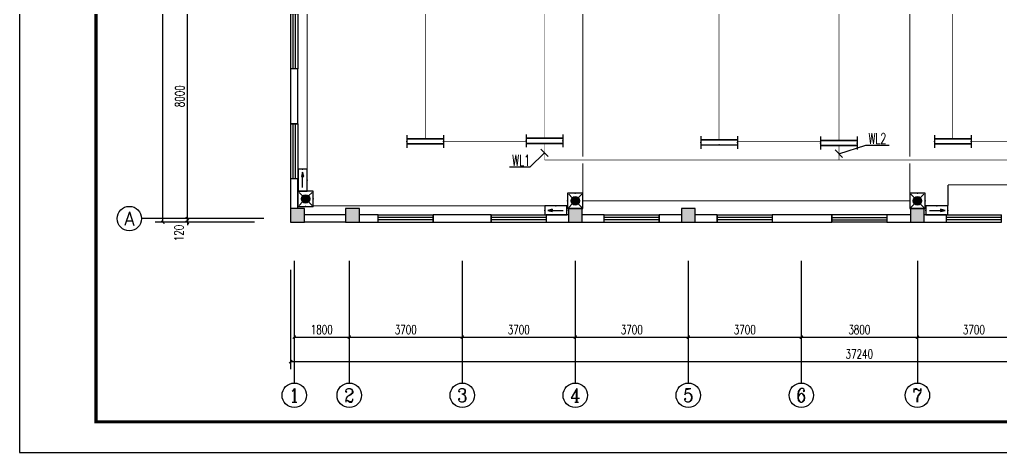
# Model space of a CAD drawing. Extents: x 343352 to 432452, y 769729 to 1078684.
# Drawn here: x 343352 to 375494, y 947500 to 961648 of the extents above; entities that cross this region are included whole.
import ezdxf
from ezdxf.enums import TextEntityAlignment as Align

# ---------------------------------------------------------------- set-up
doc = ezdxf.new("R2010")
doc.units = 0
doc.header["$LTSCALE"] = 1000
doc.header["$MEASUREMENT"] = 0
doc.linetypes.add('CENTER2', pattern=[1.125, 0.75, -0.125, 0.125, -0.125])
for name, color, linetype in [('AXIS', 3, 'Continuous'), ('AXIS_TEXT', 7, 'Continuous'), ('COLUMN', 9, 'Continuous'), ('DIM-照明', 3, 'Continuous'), ('EQUIP-照明', 3, 'Continuous'), ('PUB_HATCH', 8, 'Continuous'), ('PUB_TITLE', 4, 'Continuous'), ('WALL', 9, 'Continuous'), ('WINDOW', 4, 'Continuous'), ('WIRE-应急', 1, 'CENTER2'), ('WIRE-照明', 4, 'Continuous')]:
    doc.layers.add(name, color=color, linetype=linetype)
doc.styles.add('_TCH_AXIS', font='COMPLEX', dxfattribs={"bigfont": 'GBCBIG'})
doc.styles.add('_TCH_DIM_T3', font='SIMPLEX', dxfattribs={"width": 0.705882, "bigfont": 'GBCBIG'})
doc.styles.add('_TEL_DIM', font='SIMPLEX', dxfattribs={"width": 0.8, "height": 3.5, "bigfont": 'HZTXT'})
doc.styles.add('COMPLEX', font='COMPLEX')
doc.styles.get("Standard").update_dxf_attribs({"font": 'gbenor.shx', "bigfont": 'gbcbig.shx'})
doc.dimstyles.new('_TCH_ARCH&&100', dxfattribs={"dimtxt": 297.5, "dimasz": 100, "dimexe": 250, "dimexo": 300, "dimgap": 100, "dimtad": 1, "dimdec": 0, "dimzin": 0, "dimdsep": 46, "dimtxsty": '_TCH_DIM_T3', "dimblk": 'ARCHTICK', "dimcen": 0.09, "dimclrt": 7, "dimazin": 2, "dimtfac": 1, "dimtdec": 0, "dimtix": 1, "dimtmove": 2, "dimatfit": 3, "dimfxl": 0, "dimtolj": 1, "dimtzin": 0, "dimarcsym": 0})

# ---------------------------------------------------------------- blocks, each defined once
blk = doc.blocks.new('$equip$00001160')
for p, q in [((-1.2, 0.417), (-1.2, -0.417)), ((-1.2, 0.167), (1.2, 0.167)), ((1.2, 0.417), (1.2, -0.417)), ((-1.2, -0.167), (1.2, -0.167))]:
    blk.add_line(p, q)
at = {"const_width": 0.1}
for points in [[(-1.2, 0.167), (1.2, 0.167)], [(-1.2, -0.167), (1.2, -0.167)]]:
    blk.add_lwpolyline(points, dxfattribs=at)
at = {"layer": 'EQUIP-照明'}
for p in [(-1.2, 0), (0, 0.167), (1.2, 0), (0, -0.167)]:
    blk.add_point(p, dxfattribs=at)
at = {"layer": 'EQUIP-照明', "flags": 9}
blk.add_attdef('A', (0, 0), '', height=0.00002, dxfattribs=at)
blk = doc.blocks.new('$equip$00002604')
blk.add_hatch(color=256).paths.add_polyline_path([(0.275, 0.5, 1), (-0.274, 0.5, 1)])
for p, q in [((-0.429, 0.929), (-0.194, 0.694)), ((0.194, 0.694), (0.429, 0.929)), ((-0.429, 0.071), (-0.194, 0.306)), ((0.194, 0.306), (0.429, 0.071))]:
    blk.add_line(p, q)
at = {"const_width": 0.04}
blk.add_lwpolyline([(-0.5, 1), (-0.5, 0), (0.5, 0), (0.5, 1), (-0.5, 1), (-0.5, 0)], dxfattribs=at)
blk.add_lwpolyline([(-0.5, 1), (-0.5, 0), (0.5, 0), (0.5, 1)], close=True)
blk.add_circle((0, 0.5), 0.275)
for p in [(0, 1), (-0.5, 0.5), (0, 0), (0.5, 0.5)]:
    blk.add_point(p)
at = {"color": 7, "style": '_TEL_DIM', "flags": 1}
blk.add_attdef('A', text='', height=0.000025, dxfattribs=at).set_placement((0, 0), align=Align.MIDDLE_CENTER)
blk = doc.blocks.new('$equip$00002540')
blk.add_hatch(color=256).paths.add_polyline_path([(0.24, 0.372), (0.24, 0.228), (0.528, 0.3)])
for p, q in [((-0.72, 0.6), (-0.72, 0)), ((0.72, 0.6), (-0.72, 0.6)), ((-0.72, 0), (0.72, 0)), ((0.24, 0.372), (0.24, 0.228)), ((0.528, 0.3), (0.24, 0.372)), ((0.24, 0.228), (0.528, 0.3)), ((0.72, 0), (0.72, 0.6))]:
    blk.add_line(p, q)
at = {"color": 7}
blk.add_line((-0.48, 0.3), (0.48, 0.3), dxfattribs=at)
at = {"const_width": 0.04}
blk.add_lwpolyline([(-0.72, 0.6), (-0.72, 0), (0.72, 0), (0.72, 0.6), (-0.72, 0.6), (-0.72, 0)], dxfattribs=at)
for p in [(-0.72, 0.3), (0, 0.6), (0, 0), (0.72, 0.3)]:
    blk.add_point(p)
at = {"color": 7, "style": '_TEL_DIM', "flags": 1}
blk.add_attdef('A', text='', height=0.00002, dxfattribs=at).set_placement((0, 0), align=Align.MIDDLE_CENTER)
blk = doc.blocks.new('$equip$00002541')
blk.add_hatch(color=256).paths.add_polyline_path([(-0.24, 0.372), (-0.528, 0.3), (-0.24, 0.228)])
for p, q in [((-0.72, 0.6), (-0.72, 0)), ((0.72, 0.6), (-0.72, 0.6)), ((-0.72, 0), (0.72, 0)), ((-0.24, 0.372), (-0.528, 0.3)), ((-0.528, 0.3), (-0.24, 0.228)), ((-0.24, 0.372), (-0.24, 0.228)), ((0.72, 0), (0.72, 0.6))]:
    blk.add_line(p, q)
at = {"color": 7}
blk.add_line((-0.48, 0.3), (0.48, 0.3), dxfattribs=at)
at = {"const_width": 0.04}
blk.add_lwpolyline([(-0.72, 0.6), (-0.72, 0), (0.72, 0), (0.72, 0.6), (-0.72, 0.6), (-0.72, 0)], dxfattribs=at)
for p in [(-0.72, 0.3), (0, 0.6), (0, 0), (0.72, 0.3)]:
    blk.add_point(p)
at = {"color": 7, "style": '_TEL_DIM', "flags": 1}
blk.add_attdef('A', text='', height=0.00002, dxfattribs=at).set_placement((0, 0), align=Align.MIDDLE_CENTER)
blk = doc.blocks.new('_ArchTick')
at = {"color": 0, "linetype": 'ByBlock', "const_width": 0.4}
blk.add_lwpolyline([(-0.5, -0.5), (0.5, 0.5)], dxfattribs=at)
blk = doc.blocks.new('*D144')
at = {"layer": 'AXIS', "color": 0, "lineweight": -2}
for p, q in [((351044, 955143), (348594, 955143)), ((351044, 955023), (348594, 955023)), ((348844, 955143), (348844, 955243)), ((348844, 955023), (348844, 955143)), ((348844, 955023), (348844, 954923))]:
    blk.add_line(p, q, dxfattribs=at)
at = {"layer": 'Defpoints', "color": 0}
for p in [(348844, 955143), (351344, 955143), (351344, 955023)]:
    blk.add_point(p, dxfattribs=at)
at = {"layer": 'AXIS', "color": 0, "lineweight": -2, "xscale": 100, "yscale": 100, "zscale": 100}
for p, rotation in [((348844, 955143), 270), ((348844, 955023), 90)]:
    blk.add_blockref('_ArchTick', p, dxfattribs=dict(at, rotation=rotation))
at = {"layer": 'AXIS', "color": 7, "insert": (348569, 954673), "char_height": 297.5, "attachment_point": 5, "rotation": 90, "style": '_TCH_DIM_T3'}
blk.add_mtext('\\A1;120', dxfattribs=at)
blk = doc.blocks.new('*D145')
at = {"layer": 'AXIS', "color": 0, "lineweight": -2}
for p, q in [((351044, 963143), (348594, 963143)), ((348844, 955143), (348844, 963143)), ((351044, 955143), (348594, 955143))]:
    blk.add_line(p, q, dxfattribs=at)
at = {"layer": 'Defpoints', "color": 0}
for p in [(348844, 963143), (351344, 963143), (351344, 955143)]:
    blk.add_point(p, dxfattribs=at)
at = {"layer": 'AXIS', "color": 0, "lineweight": -2, "xscale": 100, "yscale": 100, "zscale": 100}
for p, rotation in [((348844, 963143), 90), ((348844, 955143), 270)]:
    blk.add_blockref('_ArchTick', p, dxfattribs=dict(at, rotation=rotation))
at = {"layer": 'AXIS', "color": 7, "insert": (348596, 959143), "char_height": 297.5, "attachment_point": 5, "rotation": 90, "style": '_TCH_DIM_T3'}
blk.add_mtext('\\A1;8000', dxfattribs=at)
blk = doc.blocks.new('*D150')
at = {"layer": 'AXIS', "color": 0, "lineweight": -2}
for p, q in [((351044, 982263), (347794, 982263)), ((348044, 955023), (348044, 982263)), ((351044, 955023), (347794, 955023))]:
    blk.add_line(p, q, dxfattribs=at)
at = {"layer": 'Defpoints', "color": 0}
for p in [(348044, 982263), (351344, 982263), (351344, 955023)]:
    blk.add_point(p, dxfattribs=at)
at = {"layer": 'AXIS', "color": 0, "lineweight": -2, "xscale": 100, "yscale": 100, "zscale": 100}
for p, rotation in [((348044, 982263), 90), ((348044, 955023), 270)]:
    blk.add_blockref('_ArchTick', p, dxfattribs=dict(at, rotation=rotation))
at = {"layer": 'AXIS', "color": 7, "insert": (347796, 968643), "char_height": 297.5, "attachment_point": 5, "rotation": 90, "style": '_TCH_DIM_T3'}
blk.add_mtext('\\A1;27240', dxfattribs=at)
blk = doc.blocks.new('*D165')
at = {"layer": 'AXIS', "color": 0, "lineweight": -2}
for p, q in [((352344, 953465), (352344, 951015)), ((354144, 953465), (354144, 951015)), ((352344, 951265), (354144, 951265))]:
    blk.add_line(p, q, dxfattribs=at)
at = {"layer": 'Defpoints', "color": 0}
for p in [(352344, 953765), (354144, 953765), (354144, 951265)]:
    blk.add_point(p, dxfattribs=at)
at = {"layer": 'AXIS', "color": 0, "lineweight": -2, "xscale": 100, "yscale": 100, "zscale": 100, "rotation": 180}
blk.add_blockref('_ArchTick', (352344, 951265), dxfattribs=at)
at = {"layer": 'AXIS', "color": 0, "lineweight": -2, "xscale": 100, "yscale": 100, "zscale": 100}
blk.add_blockref('_ArchTick', (354144, 951265), dxfattribs=at)
at = {"layer": 'AXIS', "color": 7, "insert": (353244, 951514), "char_height": 297.5, "attachment_point": 5, "style": '_TCH_DIM_T3'}
blk.add_mtext('\\A1;1800', dxfattribs=at)
blk = doc.blocks.new('*D166')
at = {"layer": 'AXIS', "color": 0, "lineweight": -2}
for p, q in [((354144, 953465), (354144, 951015)), ((357844, 953465), (357844, 951015)), ((354144, 951265), (357844, 951265))]:
    blk.add_line(p, q, dxfattribs=at)
at = {"layer": 'Defpoints', "color": 0}
for p in [(354144, 953765), (357844, 953765), (357844, 951265)]:
    blk.add_point(p, dxfattribs=at)
at = {"layer": 'AXIS', "color": 0, "lineweight": -2, "xscale": 100, "yscale": 100, "zscale": 100, "rotation": 180}
blk.add_blockref('_ArchTick', (354144, 951265), dxfattribs=at)
at = {"layer": 'AXIS', "color": 0, "lineweight": -2, "xscale": 100, "yscale": 100, "zscale": 100}
blk.add_blockref('_ArchTick', (357844, 951265), dxfattribs=at)
at = {"layer": 'AXIS', "color": 7, "insert": (355994, 951514), "char_height": 297.5, "attachment_point": 5, "style": '_TCH_DIM_T3'}
blk.add_mtext('\\A1;3700', dxfattribs=at)
blk = doc.blocks.new('*D167')
at = {"layer": 'AXIS', "color": 0, "lineweight": -2}
for p, q in [((357844, 953465), (357844, 951015)), ((361544, 953465), (361544, 951015)), ((357844, 951265), (361544, 951265))]:
    blk.add_line(p, q, dxfattribs=at)
at = {"layer": 'Defpoints', "color": 0}
for p in [(357844, 953765), (361544, 953765), (361544, 951265)]:
    blk.add_point(p, dxfattribs=at)
at = {"layer": 'AXIS', "color": 0, "lineweight": -2, "xscale": 100, "yscale": 100, "zscale": 100, "rotation": 180}
blk.add_blockref('_ArchTick', (357844, 951265), dxfattribs=at)
at = {"layer": 'AXIS', "color": 0, "lineweight": -2, "xscale": 100, "yscale": 100, "zscale": 100}
blk.add_blockref('_ArchTick', (361544, 951265), dxfattribs=at)
at = {"layer": 'AXIS', "color": 7, "insert": (359694, 951514), "char_height": 297.5, "attachment_point": 5, "style": '_TCH_DIM_T3'}
blk.add_mtext('\\A1;3700', dxfattribs=at)
blk = doc.blocks.new('*D168')
at = {"layer": 'AXIS', "color": 0, "lineweight": -2}
for p, q in [((361544, 953465), (361544, 951015)), ((365244, 953465), (365244, 951015)), ((361544, 951265), (365244, 951265))]:
    blk.add_line(p, q, dxfattribs=at)
at = {"layer": 'Defpoints', "color": 0}
for p in [(361544, 953765), (365244, 953765), (365244, 951265)]:
    blk.add_point(p, dxfattribs=at)
at = {"layer": 'AXIS', "color": 0, "lineweight": -2, "xscale": 100, "yscale": 100, "zscale": 100, "rotation": 180}
blk.add_blockref('_ArchTick', (361544, 951265), dxfattribs=at)
at = {"layer": 'AXIS', "color": 0, "lineweight": -2, "xscale": 100, "yscale": 100, "zscale": 100}
blk.add_blockref('_ArchTick', (365244, 951265), dxfattribs=at)
at = {"layer": 'AXIS', "color": 7, "insert": (363394, 951514), "char_height": 297.5, "attachment_point": 5, "style": '_TCH_DIM_T3'}
blk.add_mtext('\\A1;3700', dxfattribs=at)
blk = doc.blocks.new('*D169')
at = {"layer": 'AXIS', "color": 0, "lineweight": -2}
for p, q in [((365244, 953465), (365244, 951015)), ((368944, 953465), (368944, 951015)), ((365244, 951265), (368944, 951265))]:
    blk.add_line(p, q, dxfattribs=at)
at = {"layer": 'Defpoints', "color": 0}
for p in [(365244, 953765), (368944, 953765), (368944, 951265)]:
    blk.add_point(p, dxfattribs=at)
at = {"layer": 'AXIS', "color": 0, "lineweight": -2, "xscale": 100, "yscale": 100, "zscale": 100, "rotation": 180}
blk.add_blockref('_ArchTick', (365244, 951265), dxfattribs=at)
at = {"layer": 'AXIS', "color": 0, "lineweight": -2, "xscale": 100, "yscale": 100, "zscale": 100}
blk.add_blockref('_ArchTick', (368944, 951265), dxfattribs=at)
at = {"layer": 'AXIS', "color": 7, "insert": (367094, 951514), "char_height": 297.5, "attachment_point": 5, "style": '_TCH_DIM_T3'}
blk.add_mtext('\\A1;3700', dxfattribs=at)
blk = doc.blocks.new('*D170')
at = {"layer": 'AXIS', "color": 0, "lineweight": -2}
for p, q in [((368944, 953465), (368944, 951015)), ((372744, 953465), (372744, 951015)), ((368944, 951265), (372744, 951265))]:
    blk.add_line(p, q, dxfattribs=at)
at = {"layer": 'Defpoints', "color": 0}
for p in [(368944, 953765), (372744, 953765), (372744, 951265)]:
    blk.add_point(p, dxfattribs=at)
at = {"layer": 'AXIS', "color": 0, "lineweight": -2, "xscale": 100, "yscale": 100, "zscale": 100, "rotation": 180}
blk.add_blockref('_ArchTick', (368944, 951265), dxfattribs=at)
at = {"layer": 'AXIS', "color": 0, "lineweight": -2, "xscale": 100, "yscale": 100, "zscale": 100}
blk.add_blockref('_ArchTick', (372744, 951265), dxfattribs=at)
at = {"layer": 'AXIS', "color": 7, "insert": (370844, 951514), "char_height": 297.5, "attachment_point": 5, "style": '_TCH_DIM_T3'}
blk.add_mtext('\\A1;3800', dxfattribs=at)
blk = doc.blocks.new('*D171')
at = {"layer": 'AXIS', "color": 0, "lineweight": -2}
for p, q in [((372744, 953465), (372744, 951015)), ((376444, 953465), (376444, 951015)), ((372744, 951265), (376444, 951265))]:
    blk.add_line(p, q, dxfattribs=at)
at = {"layer": 'Defpoints', "color": 0}
for p in [(372744, 953765), (376444, 953765), (376444, 951265)]:
    blk.add_point(p, dxfattribs=at)
at = {"layer": 'AXIS', "color": 0, "lineweight": -2, "xscale": 100, "yscale": 100, "zscale": 100, "rotation": 180}
blk.add_blockref('_ArchTick', (372744, 951265), dxfattribs=at)
at = {"layer": 'AXIS', "color": 0, "lineweight": -2, "xscale": 100, "yscale": 100, "zscale": 100}
blk.add_blockref('_ArchTick', (376444, 951265), dxfattribs=at)
at = {"layer": 'AXIS', "color": 7, "insert": (374594, 951514), "char_height": 297.5, "attachment_point": 5, "style": '_TCH_DIM_T3'}
blk.add_mtext('\\A1;3700', dxfattribs=at)
blk = doc.blocks.new('*D177')
at = {"layer": 'AXIS', "color": 0, "lineweight": -2}
for p, q in [((352224, 953465), (352224, 950215)), ((389464, 953465), (389464, 950215)), ((352224, 950465), (389464, 950465))]:
    blk.add_line(p, q, dxfattribs=at)
at = {"layer": 'Defpoints', "color": 0}
for p in [(352224, 953765), (389464, 953765), (389464, 950465)]:
    blk.add_point(p, dxfattribs=at)
at = {"layer": 'AXIS', "color": 0, "lineweight": -2, "xscale": 100, "yscale": 100, "zscale": 100, "rotation": 180}
blk.add_blockref('_ArchTick', (352224, 950465), dxfattribs=at)
at = {"layer": 'AXIS', "color": 0, "lineweight": -2, "xscale": 100, "yscale": 100, "zscale": 100}
blk.add_blockref('_ArchTick', (389464, 950465), dxfattribs=at)
at = {"layer": 'AXIS', "color": 7, "insert": (370844, 950714), "char_height": 297.5, "attachment_point": 5, "style": '_TCH_DIM_T3'}
blk.add_mtext('\\A1;37240', dxfattribs=at)
blk = doc.blocks.new('$TCHSYS$WIN2D')
for p, q in [((-0.5, 0.5), (0.5, 0.5)), ((-0.5, 0.5), (-0.5, -0.5)), ((0.5, 0.5), (0.5, -0.5)), ((0.5, 0.167), (-0.5, 0.167)), ((0.5, -0.167), (-0.5, -0.167)), ((-0.5, -0.5), (0.5, -0.5))]:
    blk.add_line(p, q)
blk = doc.blocks.new('_AXISO')
blk.add_circle((0, 0), 0.5)
at = {"layer": 'AXIS_TEXT', "style": 'COMPLEX', "width": 1.041667}
blk.add_attdef('A', text='', height=0.56, dxfattribs=at).set_placement((-0.25, -0.28), (0.25, -0.28), align=Align.FIT)
blk = doc.blocks.new('_FZH')
blk.add_lwpolyline([(-0.5, -0.5), (0.5, -0.5), (0.5, 0.5), (-0.5, 0.5)], close=True)
at = {"layer": 'PUB_HATCH'}
blk.add_solid([(-0.5, -0.5), (0.5, -0.5), (-0.5, 0.5), (0.5, 0.5)], dxfattribs=at)

msp = doc.modelspace()

# ---------------------------------------------------------------- linework, layer by layer
at = {"layer": 'AXIS'}
for p, q in [((351344.3, 955142.7), (347344.3, 955142.7)), ((352344.3, 953765.2), (352344.3, 949765.2)), ((354144.3, 953765.2), (354144.3, 949765.2)), ((357844.3, 953765.2), (357844.3, 949765.2)), ((361544.3, 953765.2), (361544.3, 949765.2)), ((365244.3, 953765.2), (365244.3, 949765.2)), ((368944.3, 953765.2), (368944.3, 949765.2)), ((372744.3, 953765.2), (372744.3, 949765.2))]:
    msp.add_line(p, q, dxfattribs=at)
at = {"layer": 'DIM-照明'}
for p, q in [((360660.6, 957167.9), (360413.1, 957415.3)), ((370298.2, 957139.6), (370050.7, 957387.1))]:
    msp.add_line(p, q, dxfattribs=at)
for points in [[(370174.5, 957263.3), (371054.2, 957538.6)], [(371054.2, 957538.6), (371815.9, 957538.6)], [(360536.8, 957291.6), (360055.6, 956823.3)], [(360055.6, 956823.3), (359389.9, 956823.3)]]:
    msp.add_lwpolyline(points, dxfattribs=at)
at = {"layer": 'PUB_TITLE'}
msp.add_lwpolyline([(343352.5, 947499.6), (402752.5, 947499.6), (402752.5, 989499.6), (343352.5, 989499.6)], close=True, dxfattribs=at)
at = {"layer": 'PUB_TITLE', "const_width": 100}
msp.add_lwpolyline([(345852.5, 948499.6), (401752.5, 948499.6), (401752.5, 988499.6), (345852.5, 988499.6)], close=True, dxfattribs=at)
at = {"layer": 'WALL'}
for p, q in [((352224.3, 960042.7), (352224.3, 958242.7)), ((352464.3, 960042.7), (352224.3, 960042.7)), ((352464.3, 958242.7), (352464.3, 960042.7)), ((352224.3, 958242.7), (352464.3, 958242.7)), ((352464.3, 956442.7), (352224.3, 956442.7)), ((352224.3, 956442.7), (352224.3, 955472.7)), ((352464.3, 955472.7), (352464.3, 956442.7)), ((354024.3, 955262.7), (352674.3, 955262.7)), ((355094.3, 955262.7), (354474.3, 955262.7)), ((355094.3, 955022.7), (355094.3, 955262.7)), ((358794.3, 955262.7), (356894.3, 955262.7)), ((356894.3, 955262.7), (356894.3, 955022.7)), ((358794.3, 955022.7), (358794.3, 955262.7)), ((361319.3, 955262.7), (360594.3, 955262.7)), ((360594.3, 955262.7), (360594.3, 955022.7)), ((362494.3, 955262.7), (361769.3, 955262.7)), ((362494.3, 955022.7), (362494.3, 955262.7)), ((365019.3, 955262.7), (364294.3, 955262.7)), ((364294.3, 955262.7), (364294.3, 955022.7)), ((366194.3, 955262.7), (365469.3, 955262.7)), ((366194.3, 955022.7), (366194.3, 955262.7)), ((369944.3, 955262.7), (367994.3, 955262.7)), ((367994.3, 955262.7), (367994.3, 955022.7)), ((369944.3, 955022.7), (369944.3, 955262.7)), ((372519.3, 955262.7), (371744.3, 955262.7)), ((371744.3, 955262.7), (371744.3, 955022.7)), ((373694.3, 955262.7), (372969.3, 955262.7)), ((373694.3, 955022.7), (373694.3, 955262.7)), ((354024.3, 955022.7), (352674.3, 955022.7)), ((354474.3, 955022.7), (355094.3, 955022.7)), ((356894.3, 955022.7), (358794.3, 955022.7)), ((360594.3, 955022.7), (361319.3, 955022.7)), ((361769.3, 955022.7), (362494.3, 955022.7)), ((364294.3, 955022.7), (365019.3, 955022.7)), ((365469.3, 955022.7), (366194.3, 955022.7)), ((367994.3, 955022.7), (369944.3, 955022.7)), ((371744.3, 955022.7), (372519.3, 955022.7)), ((372969.3, 955022.7), (373694.3, 955022.7))]:
    msp.add_line(p, q, dxfattribs=at)
at = {"layer": 'WIRE-应急', "linetype": 'CENTER2', "const_width": 35}
for points in [[(361794.4, 957170.9), (361794.4, 963867.7)], [(372494.3, 957170.9), (372494.4, 963257.7)], [(352766.2, 956755.5), (352766.2, 962778.9)], [(361794.4, 955972.7), (361794.4, 956945.9)], [(372494.3, 955972.7), (372494.3, 956945.9)], [(373746.1, 956242.7), (376508.5, 956242.7)], [(373746.1, 955562.7), (373746.1, 956242.7)], [(352964.3, 955562.7), (360547.1, 955562.7)], [(361794.4, 955722.7), (372494.3, 955722.7)]]:
    msp.add_lwpolyline(points, dxfattribs=at)
at = {"layer": 'WIRE-照明', "linetype": 'Continuous', "const_width": 20}
for points in [[(356633.1, 961974.3), (356633.1, 957751)], [(360536.8, 961993.1), (360536.8, 957769.8)], [(366251.7, 961940.5), (366251.7, 957717.1)], [(370174.5, 961920.9), (370174.5, 957697.5)], [(373903.1, 961974.4), (373903.1, 957751)], [(357233.1, 957667.7), (359936.8, 957667.7)], [(360536.8, 957058.4), (360536.8, 957603.1)], [(366851.7, 957667.7), (369574.5, 957667.7)], [(370174.5, 957058.4), (370174.5, 957530.9)], [(374503.1, 957667.7), (377620.6, 957667.7)], [(360536.8, 957058.4), (375869.1, 957058.4)]]:
    msp.add_lwpolyline(points, dxfattribs=at)

# ---------------------------------------------------------------- block references
at = {"layer": 'AXIS'}
ref = msp.add_blockref('_AXISO', (346944.3, 955142.7), dxfattribs=dict(at, xscale=800, yscale=800, zscale=800))
ref.add_attrib('A', 'A', dxfattribs={"layer": 'AXIS_TEXT', "height": 452.9, "style": '_TCH_AXIS', "width": 0.848485}).set_placement((346779.7, 954916.2), (347109, 954916.2), align=Align.FIT)
ref = msp.add_blockref('_AXISO', (352344.3, 949365.2), dxfattribs=dict(at, xscale=800, yscale=800, zscale=800))
ref.add_attrib('A', '1', dxfattribs={"layer": 'AXIS_TEXT', "height": 450.2, "style": '_TCH_AXIS', "width": 1.726397}).set_placement((352177.8, 949140.1), (352510.9, 949140.1), align=Align.FIT)
ref = msp.add_blockref('_AXISO', (354144.3, 949365.2), dxfattribs=dict(at, xscale=800, yscale=800, zscale=800))
ref.add_attrib('A', '2', dxfattribs={"layer": 'AXIS_TEXT', "height": 450.2, "style": '_TCH_AXIS', "width": 1.109827}).set_placement((353977.8, 949140.1), (354310.9, 949140.1), align=Align.FIT)
ref = msp.add_blockref('_AXISO', (357844.3, 949365.2), dxfattribs=dict(at, xscale=800, yscale=800, zscale=800))
ref.add_attrib('A', '3', dxfattribs={"layer": 'AXIS_TEXT', "height": 452, "style": '_TCH_AXIS', "width": 1.097143}).set_placement((357679, 949139.2), (358009.7, 949139.2), align=Align.FIT)
ref = msp.add_blockref('_AXISO', (361544.3, 949365.2), dxfattribs=dict(at, xscale=800, yscale=800, zscale=800))
ref.add_attrib('A', '4', dxfattribs={"layer": 'AXIS_TEXT', "height": 450.2, "style": '_TCH_AXIS', "width": 0.971098}).set_placement((361377.8, 949140.1), (361710.9, 949140.1), align=Align.FIT)
ref = msp.add_blockref('_AXISO', (365244.3, 949365.2), dxfattribs=dict(at, xscale=800, yscale=800, zscale=800))
ref.add_attrib('A', '5', dxfattribs={"layer": 'AXIS_TEXT', "height": 450.2, "style": '_TCH_AXIS', "width": 1.109827}).set_placement((365077.8, 949140.1), (365410.9, 949140.1), align=Align.FIT)
ref = msp.add_blockref('_AXISO', (368944.3, 949365.2), dxfattribs=dict(at, xscale=800, yscale=800, zscale=800))
ref.add_attrib('A', '6', dxfattribs={"layer": 'AXIS_TEXT', "height": 452, "style": '_TCH_AXIS', "width": 1.097143}).set_placement((368779, 949139.2), (369109.7, 949139.2), align=Align.FIT)
ref = msp.add_blockref('_AXISO', (372744.3, 949365.2), dxfattribs=dict(at, xscale=800, yscale=800, zscale=800))
ref.add_attrib('A', '7', dxfattribs={"layer": 'AXIS_TEXT', "height": 450.2, "style": '_TCH_AXIS', "width": 1.109827}).set_placement((372577.8, 949140.1), (372910.9, 949140.1), align=Align.FIT)
at = {"layer": 'COLUMN', "xscale": 450, "yscale": 450, "zscale": 450}
for p in [(352449.3, 955247.7), (354249.3, 955247.7), (361544.3, 955247.7), (365244.3, 955247.7), (372744.3, 955247.7)]:
    msp.add_blockref('_FZH', p, dxfattribs=at)
at = {"layer": 'EQUIP-照明', "xscale": 500, "yscale": 500, "zscale": 500}
for name, p in [('$equip$00001160', (356633.1, 957667.7)), ('$equip$00001160', (360536.8, 957686.5)), ('$equip$00001160', (366251.7, 957633.8)), ('$equip$00001160', (373903.1, 957667.7)), ('$equip$00001160', (370174.5, 957614.2)), ('$equip$00002604', (352714.3, 955536.6)), ('$equip$00002604', (361544.3, 955472.7)), ('$equip$00002604', (372744.3, 955472.7)), ('$equip$00002541', (360907.1, 955262.7)), ('$equip$00002540', (373386.1, 955262.7))]:
    msp.add_blockref(name, p, dxfattribs=at)
at = {"layer": 'EQUIP-照明', "xscale": 500, "yscale": 500, "zscale": 500, "rotation": 90}
msp.add_blockref('$equip$00002540', (352766.2, 956395.5), dxfattribs=at)
at = {"layer": 'WINDOW'}
for p, xscale, yscale, zscale, rotation in [((352344.3, 960942.7), 1800, 240, 1800, 270), ((352344.3, 957342.7), 1800, 240, 1800, 270), ((355994.3, 955142.7), -1800, 240, -1800, 180), ((359694.3, 955142.7), -1800, -240, -1800, 180), ((363394.3, 955142.7), -1800, 240, -1800, 180), ((367094.3, 955142.7), -1800, -240, -1800, 180), ((370844.3, 955142.7), 1800, -240, 1800, 180), ((374594.3, 955142.7), -1800, 240, -1800, 180)]:
    msp.add_blockref('$TCHSYS$WIN2D', p, dxfattribs=dict(at, xscale=xscale, yscale=yscale, zscale=zscale, rotation=rotation))

# ---------------------------------------------------------------- texts
at = {"layer": 'DIM-照明', "color": 7, "style": '_TEL_DIM', "width": 0.64}
for s, p in [('WL2', (371141.7, 957588.6)), ('WL1', (359477.4, 956873.3))]:
    msp.add_text(s, height=350, dxfattribs=at).set_placement(p)

# ---------------------------------------------------------------- dimensions: what is measured, and where the dimension line sits
at = {"layer": 'AXIS'}
for p1, p2, distance, picture, middle in [((351344.3, 955022.7), (351344.3, 982262.7), 3300, '*D150', (347795.6, 968642.7)), ((351344.3, 955142.7), (351344.3, 963142.7), 2500, '*D145', (348595.6, 959142.7)), ((352224.3, 953765.2), (389464.3, 953765.2), -3300, '*D177', (370844.3, 950713.9)), ((352344.3, 953765.2), (354144.3, 953765.2), -2500, '*D165', (353244.3, 951513.9)), ((354144.3, 953765.2), (357844.3, 953765.2), -2500, '*D166', (355994.3, 951513.9)), ((357844.3, 953765.2), (361544.3, 953765.2), -2500, '*D167', (359694.3, 951513.9)), ((361544.3, 953765.2), (365244.3, 953765.2), -2500, '*D168', (363394.3, 951513.9)), ((365244.3, 953765.2), (368944.3, 953765.2), -2500, '*D169', (367094.3, 951513.9)), ((368944.3, 953765.2), (372744.3, 953765.2), -2500, '*D170', (370844.3, 951513.9)), ((372744.3, 953765.2), (376444.3, 953765.2), -2500, '*D171', (374594.3, 951513.9))]:
    dim = msp.add_aligned_dim(p1=p1, p2=p2, distance=distance, dimstyle='_TCH_ARCH&&100', dxfattribs=at)
    dim.commit()
    dim.dimension.update_dxf_attribs({"geometry": picture, "text_midpoint": middle})
dim = msp.add_linear_dim(base=(348844.3, 955142.7), p1=(351344.3, 955022.7), p2=(351344.3, 955142.7), angle=90, dimstyle='_TCH_ARCH&&100', dxfattribs=at)
dim.commit()
dim.dimension.update_dxf_attribs({"geometry": '*D144', "text_midpoint": (348569.3, 954672.7), "dimtype": 129})

doc.saveas('drawing.dxf')
